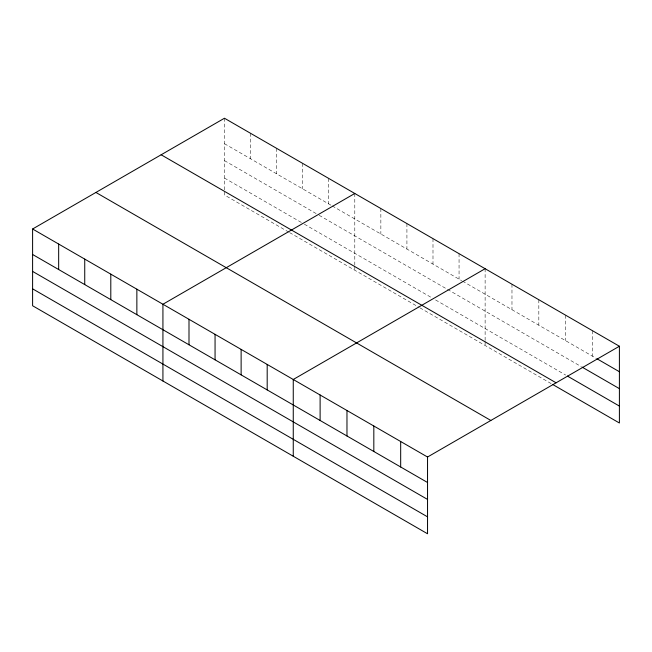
<?xml version="1.0" encoding="UTF-8"?>
<svg xmlns="http://www.w3.org/2000/svg" width="652" height="652" viewBox="0 0 652 652"><rect width="100%" height="100%" fill="white"/><g stroke="black" fill="none" stroke-linecap="round" stroke-linejoin="round"><path stroke-width="0.49" stroke-dasharray="3.26 2.44" d="M224.459 143.709L331.33 205.413M332.202 205.918L461.665 280.662M462.529 281.159L596.009 358.225M224.459 160.628L318.298 214.81M319.17 215.307L581.282 366.636M224.459 178.061L302.658 223.212M304.394 224.215L432.121 297.956M435.593 299.961L565.692 375.071M288.755 232.104L224.459 194.981L224.459 191.003M289.627 232.609L419.089 307.353M419.953 307.85L551.828 383.987M592.546 330.743L592.546 356.22M565.692 315.234L565.692 340.719M538.829 299.733L538.829 325.209M511.975 284.223L511.975 309.708M485.121 268.722L485.121 340.499M485.121 341.493L485.121 345.47M459.057 253.669L459.057 279.154M432.993 238.624L432.993 264.101M406.921 223.571L406.921 249.056M380.858 208.526L380.858 234.003M354.794 193.473L354.794 265.25M354.794 266.244L354.794 270.23M328.722 178.428L328.722 203.905M302.658 163.375L302.658 188.86M276.595 148.33L276.595 173.807M250.531 133.277L250.531 158.762M224.459 118.232L224.459 190.009"/><path stroke-width="0.98" d="M427.541 499.416L427.541 457.019L32.6 228.999L32.6 305.755L427.541 533.768L427.541 499.416L32.6 271.403M552.692 384.484L619.4 423.001L619.4 346.245L224.459 118.232L32.6 228.999M354.794 193.473L162.927 304.248L162.927 380.996M485.121 268.722L293.261 379.488L293.261 456.245M427.541 457.019L619.4 346.245M596.873 358.722L619.4 371.73M582.146 367.141L619.4 388.649M567.419 376.074L619.4 406.082M161.15 154.785L556.083 382.797M95.917 192.446L490.85 420.458M32.6 254.484L427.541 482.496M32.6 288.836L427.541 516.849M400.678 441.51L400.678 466.995M373.824 426.009L373.824 451.486M346.97 410.499L346.97 435.984M320.116 394.998L320.116 420.475M267.19 364.444L267.19 389.92M241.126 349.39L241.126 374.876M215.062 334.346L215.062 359.822M188.998 319.293L188.998 344.778M136.863 289.195L136.863 314.68M110.799 274.15L110.799 299.627M84.736 259.097L84.736 284.582M58.664 244.052L58.664 269.529"/></g></svg>
